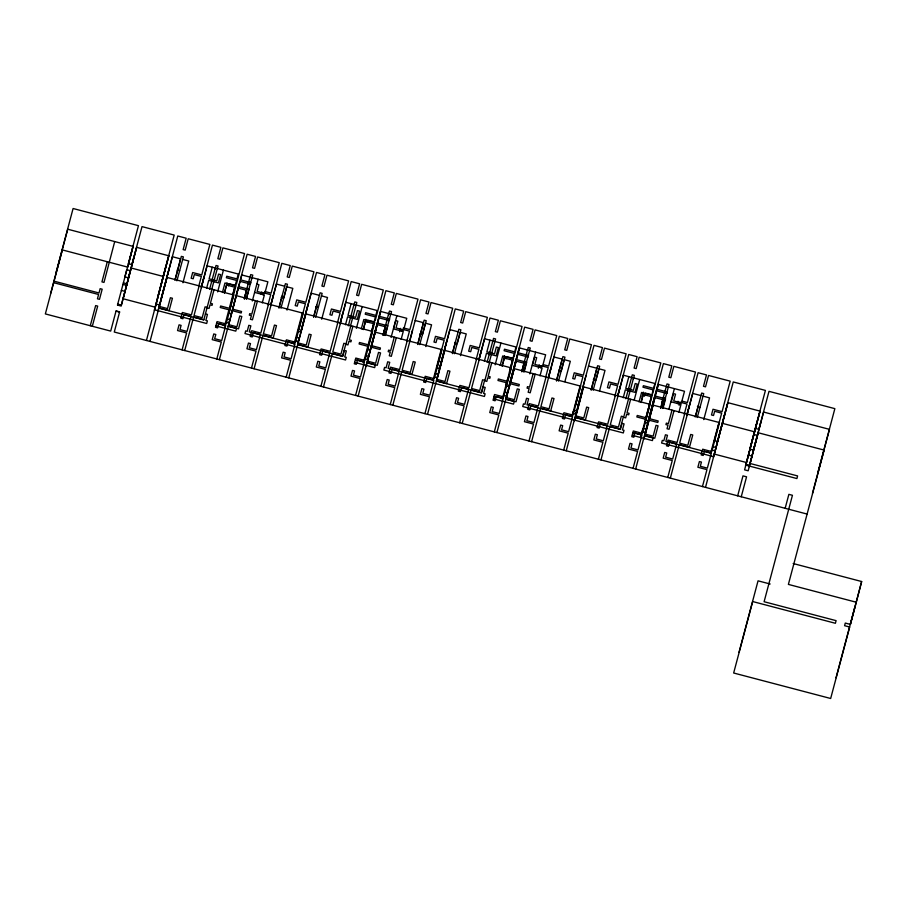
<?xml version="1.0" encoding="UTF-8"?>
<svg xmlns="http://www.w3.org/2000/svg" width="907" height="907" viewBox="0 0 907 907"><rect width="100%" height="100%" fill="white"/><g stroke="black" fill="none" stroke-linecap="round" stroke-linejoin="round"><path stroke-width="1.36" d="M244.505 298.8L246.511 290.274L238.337 288.131L219.392 359.648M383.378 335.284L385.384 326.769L377.21 324.615L366.156 366.156M522.579 370.351L524.257 363.253L516.083 361.111L496.9 432.56M661.452 406.846L663.13 399.738L654.956 397.595L650.296 415.1M114.713 241.568L103.988 282.428L101.947 281.884L107.309 261.749M50.713 293.199L67.742 229.222L133.091 246.398L127.74 267.111L62.379 249.935L45.35 313.924L110.699 331.089L116.062 310.942L119.633 311.883L114.271 332.03L807.105 514.065M133.851 257.327L123.137 298.766L155.301 307.212L166.015 265.774M117.615 305.115L121.187 306.056L136.662 247.328L168.827 255.785L146.446 340.476M175.289 279.39L181.343 256.364L183.384 256.896L176.91 280.819M201.229 287.632L212.453 245.117L220.866 247.328L217.839 258.699L219.879 259.243L222.907 247.872L244.55 253.552L236.432 284.038M211.716 281.828L212.397 279.152M232.691 295.172L234.766 287.19L226.591 285.047L224.346 292.972M228.315 326.157L239.029 284.719M244.323 298.959L247.089 288.267M270.603 305.863L281.828 263.347L290.24 265.558L287.213 276.93L289.254 277.474L292.281 266.091L313.924 271.783L305.818 302.269L296.736 299.888L295.217 305.591L297.258 306.135L298.38 301.929L305.41 303.777L301.702 317.688M279.016 308.074L282.122 296.045M313.709 317.189L316.815 305.16M340.329 322.756L351.202 281.578L359.614 283.789L356.587 295.16L358.628 295.693L361.655 284.322L383.31 290.013L375.192 320.5M350.465 318.278L351.156 315.613M371.564 331.656L373.639 323.674L365.464 321.532L363.219 329.456M358.152 396.11L385.894 290.693L394.307 292.904L391.28 304.276L393.321 304.809L396.348 293.437L417.991 299.129L409.885 329.615L403.4 327.903M372.085 344.388L371.348 347.211L380.033 349.501L380.43 347.993L371.757 345.714M372.448 342.982L373.185 340.159M373.548 338.742L373.911 337.325M374.285 335.919L377.21 324.615M383.083 335.42L385.849 324.729M409.703 340.987L412.47 330.295M417.764 344.535L424.17 320.16L426.211 320.693L422.526 334.547L419.907 333.855M452.457 353.639L455.563 341.61M479.077 359.206L489.961 318.028L498.374 320.239L495.347 331.622L497.387 332.155L500.415 320.783L522.058 326.463L513.94 356.95M489.224 354.739L489.916 352.063M510.958 380.883L506.061 399.329L514.235 401.484L513.532 404.114L493.623 398.876L494.326 396.246L502.489 398.388L507.682 378.775M509.405 372.131L512.512 360.17L504.337 358.016L502.093 365.952M511.321 379.466L512.058 376.643M512.421 375.226L516.083 361.111M521.831 371.87L524.597 361.179M548.463 377.437L559.336 336.259L567.748 338.47L564.721 349.841L566.762 350.385L569.789 339.003L591.443 344.694L583.326 375.181L574.244 372.8L572.725 378.514L574.766 379.047L575.888 374.84L582.918 376.688L579.222 390.6M556.524 380.985L562.918 356.621L564.959 357.154L561.274 370.997L558.667 370.317M566.274 450.79L585.911 375.861M591.217 390.101L597.611 365.725L599.652 366.269L595.967 380.112L593.348 379.421M617.837 395.667L628.721 354.49L637.122 356.7L634.095 368.072L636.147 368.605L639.174 357.233L660.818 362.925L652.7 393.411M627.973 391.2L628.664 388.525M649.831 417.367L644.934 435.825L653.108 437.968L652.405 440.598L632.496 435.371L633.199 432.73L641.362 434.884L646.555 415.259M647.247 412.606L648.278 408.615M651.385 396.654L648.97 405.962L651.385 396.654L643.21 394.511L640.966 402.436M635.66 469.021L663.402 363.605L671.815 365.816L668.788 377.187L670.829 377.72L673.856 366.349L695.499 372.04L687.393 402.527L682.2 401.166M650.194 415.95L650.568 414.544M650.931 413.127L651.657 410.304M652.031 408.887L652.394 407.481M652.757 406.064L654.956 397.595M660.591 408.331L663.357 397.64M686.871 415.236L698.095 372.72L706.508 374.931L703.481 386.303L705.521 386.836L708.548 375.464L730.192 381.155L722.074 411.642L713.004 409.25L711.485 414.964L713.526 415.497L714.648 411.29L721.677 413.138L717.63 428.331M695.624 416.109L698.39 405.418M725.078 412.662L714.365 454.101L746.529 462.547L757.243 421.12M705.51 487.376L727.902 402.674L760.066 411.12L744.59 469.849L748.162 470.79L758.275 432.775L824.146 450.087L788.387 584.403L856.287 602.237L850.392 624.401L845.29 623.064L844.587 625.694L849.689 627.032L830.665 698.492L733.661 673.005L752.685 601.545L835.392 623.279L836.095 620.649L764.102 601.726L792.446 495.29L788.875 494.349L785.156 508.294M760.826 422.061L750.1 463.488L797.593 475.926L796.902 478.556L745.837 465.144M850.392 624.401L853.736 611.454M854.077 610.162L861.65 581.523L793.172 563.53M856.287 602.237L861.65 581.523M56.064 272.485L73.093 208.508L138.454 225.673L128.329 263.688L131.9 264.629L142.025 226.614L174.189 235.072L157.523 297.689M90.281 325.726L95.643 305.58L97.684 306.113L92.321 326.259M124.61 277.689L126.731 269.708L130.302 270.637L128.182 278.619M117.456 305.137L133.091 246.398M126.05 286.601L126.765 283.948M121.379 304.775L136.662 247.328M154.337 310.239L168.827 255.785M160.732 299.99L169.246 267.996M157.875 311.294L172.409 256.726L180.572 258.869L174.87 280.286M150.018 341.417L167.047 277.44L233.836 294.99L226.115 323.992L217.045 321.611L215.526 327.314L217.567 327.858L218.678 323.652L225.718 325.5L221.705 340.544L214.676 338.696L215.798 334.479L213.757 333.946L212.238 339.66L221.308 342.041L216.807 358.968M182.953 282.757L188.747 261.012L182.613 259.402M198.656 286.555L201.343 276.431L194.313 274.583L193.191 278.789L191.15 278.256L192.669 272.542L201.751 274.923L209.868 244.436L188.214 238.756L185.187 250.128L183.146 249.595L186.173 238.212L177.761 236.001L158.929 307.927L169.133 310.625L172.432 298.267L170.391 297.734L167.5 308.584L159.326 306.441M182.114 349.853L186.627 332.926L177.545 330.545L179.064 324.831L181.105 325.375L179.994 329.581L187.023 331.429L191.026 316.384L183.996 314.536L182.874 318.742L180.833 318.198L182.352 312.496L191.422 314.876L199.143 285.875M201.456 286.442L203.939 277.111M184.699 350.533L193.61 317.065L203.826 319.74M206.626 288.245L208.723 280.354L218.428 282.893L220.628 274.628L218.587 274.084L216.784 280.853L209.12 278.846L212.227 267.191M209.562 289.401L215.265 267.984M215.05 269.175L216.036 265.479L218.077 266.012L217.408 268.529M211.603 289.934L217.306 268.517M211.977 289.242L203.814 319.922L158.884 308.119M214.018 289.786L210.413 303.323L212.453 303.856L212.057 305.364L210.016 304.82L209.064 308.414L207.011 307.881M217.646 291.873L223.428 270.127M222.43 292.485L224.959 283.007L235.162 285.682L236.568 280.422L226.353 277.735L226.75 276.238L236.965 278.914L238.269 274.027L207.091 265.842L194.019 315.557L202.182 317.699L205.073 306.849L207.113 307.382M224.46 293.063L227.056 282.803M228.439 285.796L229.006 283.698L236.035 285.546L231.988 300.727M224.414 326.078L225.117 323.436M232.611 295.274L234.766 287.19M232.906 294.741L229.301 308.289L220.628 305.999L220.231 307.507L228.904 309.786L224.743 325.42L216.58 323.277M228.881 312.439L231.591 302.235M229.267 311.543L231.07 304.775M231.172 314.219L247.146 254.232L255.547 256.443L252.52 267.814L254.572 268.359L257.599 256.976L279.243 262.667L271.125 293.154L264.64 291.453M244.368 298.301L249.947 277.1M248.099 284.458L248.756 281.998M249.731 278.29L250.717 274.583L252.77 275.127L252.089 277.644M246.296 299.049L251.999 277.633M246.432 298.788L248.949 289.31L238.734 286.623L240.14 281.363L250.355 284.038L250.751 282.542L240.536 279.855L241.84 274.968L267.882 281.805L264.776 293.471L257.123 291.453L258.926 284.685L256.874 284.152M252.327 300.988L258.121 279.243M255.377 300.648L251.772 314.185L249.731 313.652L249.323 315.16L251.375 315.693L250.411 319.287L252.452 319.82L257.418 301.181M261.137 294.197L261.749 291.907M263.132 294.911L263.688 292.814L270.728 294.662L268.03 304.786M262.27 302.87L264.379 294.968L254.674 292.428M251.488 368.083L256.001 351.156L246.919 348.776L248.45 343.061L250.491 343.594L249.368 347.8L256.398 349.649L260.4 334.604L253.37 332.756L252.248 336.973L250.207 336.429L251.727 330.715L260.808 333.107L268.529 304.106M270.83 304.673L273.313 295.342M270.774 305.466L276.476 284.061L284.639 286.215M254.085 368.764L262.996 335.284L273.2 337.971L276.499 325.613L274.447 325.069L271.567 335.93L263.393 333.787L271.114 304.786M278.937 307.632L285.41 283.698L287.451 284.242L283.766 298.086L281.159 297.394M280.977 308.165L286.68 286.748L292.814 288.358L287.02 310.103M293.891 344.15L294.605 341.463M302.348 312.983L294.185 343.662L249.255 331.86L250.854 325.84L248.813 325.307L247.214 331.316L245.672 330.919L244.981 333.549L345.556 359.977L346.259 357.347L344.728 356.939L346.327 350.93L344.286 350.385L342.687 356.406L297.757 344.603M297.915 331.939L300.965 320.466M296.442 338.05L296.646 337.302L299.231 337.982L298.335 341.361L295.705 340.669M298.652 329.774L300.455 323.005M286.181 377.199L290.682 360.272L281.612 357.891L283.131 352.177L285.172 352.71L284.061 356.916L291.09 358.764L295.092 343.719L288.063 341.871L286.941 346.077L284.9 345.544L286.419 339.83L295.489 342.222L303.21 313.221L236.421 295.671M300.546 332.45L308.006 304.457M288.766 377.879L305.92 313.924M313.629 316.736L320.103 292.814L322.144 293.358L315.67 317.28M321.713 319.219L327.495 297.473L321.373 295.863M337.404 323.005L340.102 312.881L333.073 311.044L331.951 315.251L329.91 314.706L331.429 309.004L340.499 311.384L348.617 280.898L326.974 275.206L323.946 286.578L321.906 286.045L324.933 274.674L316.52 272.463L297.689 344.377L307.892 347.086L311.18 334.728L309.14 334.184L306.249 345.045L298.086 342.903M320.874 386.314L325.375 369.387L316.305 367.006L317.824 361.292L319.865 361.825L318.742 366.031L325.772 367.879L329.785 352.834L322.745 350.986L321.634 355.193L319.581 354.66L321.112 348.946L330.182 351.338L337.903 322.325M340.204 322.892L342.687 313.561M340.148 323.686L345.85 302.292L377.142 310.511L375.838 315.409L365.623 312.722L365.226 314.23L375.441 316.906L374.035 322.178L363.832 319.491L361.303 328.969M323.459 386.994L332.37 353.515L342.585 356.202L345.873 343.832L343.832 343.3L340.941 354.161L332.767 352.018L340.488 323.005M345.499 324.74L347.596 316.838L357.301 319.389L359.501 311.112L357.46 310.579L355.657 317.348L347.993 315.33L351.1 303.675M348.322 325.851L354.013 304.435M353.798 305.636L354.784 301.929L356.825 302.462L350.363 326.395M350.85 325.726L345.884 344.365L347.937 344.909L348.889 341.315L350.93 341.848L351.326 340.34L349.286 339.808L352.891 326.271M356.394 328.334L362.188 306.589M364.591 323.822L365.816 319.253M363.333 329.558L365.464 321.532M367.199 322.257L367.754 320.148L374.795 321.996L370.748 337.189M363.288 362.573L363.99 359.92M371.485 331.758L373.639 323.674M371.779 331.236L368.174 344.773L359.501 342.495L359.104 343.991L367.777 346.281L363.616 361.904L355.453 359.762M367.63 348.889L370.351 338.685M355.555 395.429L360.068 378.502L350.986 376.11L352.506 370.407L354.558 370.94L353.435 375.147L360.464 376.995L364.467 361.95L357.437 360.102L356.315 364.308L354.274 363.775L355.793 358.061L364.875 360.442L372.596 331.44L305.806 313.901M369.931 350.669L377.38 322.677M380.713 311.452L379.409 316.339L389.625 319.026L389.228 320.534L379.013 317.847L377.607 323.119L387.822 325.794L385.305 335.273M383.366 333.629L388.706 313.55M383.242 334.785L385.384 326.769M386.847 320.919L387.504 318.448M388.491 314.752L389.477 311.044L391.518 311.577L390.849 314.094M385.044 335.511L390.747 314.094M391.087 337.449L396.881 315.704M394.25 337.132L390.645 350.669L388.604 350.136L388.196 351.644L390.248 352.177L389.284 355.771L391.325 356.315L396.291 337.676M399.59 331.792L400.497 328.368M401.892 331.372L402.447 329.264L409.476 331.112L406.79 341.236M401.143 339.354L403.252 331.463L393.547 328.912L395.747 320.636L397.799 321.169L395.996 327.937L403.649 329.955L406.755 318.3L380.532 311.407L367.46 361.122L375.623 363.276L378.514 352.415L380.566 352.948L377.267 365.317L367.063 362.63M390.248 404.545L394.749 387.618L385.679 385.226L387.198 379.523L389.239 380.056L388.117 384.262L395.157 386.11L399.159 371.065L392.13 369.217L391.008 373.423L388.967 372.89L390.486 367.176L399.556 369.557L407.277 340.556M409.533 341.916L420.587 299.809L429 302.02L425.973 313.391L428.013 313.924L431.04 302.553L452.684 308.244L444.566 338.719L435.496 336.338L433.977 342.052L436.018 342.585L437.14 338.379L444.169 340.227L440.462 354.149M392.833 405.214L401.744 371.745L411.959 374.432L415.247 362.063L413.207 361.53L410.315 372.392L402.152 370.237L409.873 341.236M417.696 344.082L423.399 322.665L415.225 320.522M419.737 344.615L425.44 323.209L431.562 324.819L425.78 346.565M441.221 349.478L433.058 380.146L388.128 368.344L389.727 362.324L387.686 361.791L386.087 367.811L384.557 367.403L383.854 370.033L484.429 396.461L485.132 393.831L483.601 393.434L485.2 387.414L483.159 386.881L481.56 392.89L436.63 381.087L444.793 350.419M436.675 368.389L439.725 356.916M435.201 374.512L435.405 373.752L437.99 374.432L437.083 377.822L434.464 377.131M437.764 364.875L439.203 359.467M424.941 413.649L429.442 396.733L420.372 394.341L421.891 388.627L423.932 389.171L422.809 393.377L429.839 395.225L433.852 380.18L426.812 378.332L425.7 382.539L423.648 382.006L425.179 376.292L434.249 378.673L441.97 349.671L375.181 332.121M439.305 368.9L446.754 340.907M427.526 414.329L444.555 350.351L511.344 367.902L503.623 396.903L494.553 394.522L493.034 400.225L495.075 400.769L496.197 396.563L503.226 398.411L499.224 413.456L492.184 411.608L493.306 407.402L491.265 406.858L489.746 412.572L498.816 414.952L494.315 431.879M452.378 353.197L458.851 329.275L460.892 329.808L457.207 343.651L454.6 342.971M454.43 353.73L460.121 332.313L466.255 333.923L460.461 355.669M476.164 359.467L478.851 349.342L471.821 347.494L470.699 351.701L468.658 351.168L470.177 345.454L479.259 347.835L487.376 317.348L465.722 311.668L462.695 323.039L460.654 322.507L463.681 311.124L455.269 308.924L436.437 380.838L446.652 383.548L449.94 371.178L447.899 370.646L445.008 381.507L436.834 379.353M459.622 422.764L464.135 405.837L455.053 403.456L456.572 397.742L458.613 398.286L457.502 402.493L464.531 404.341L468.534 389.296L461.504 387.448L460.382 391.654L458.341 391.121L459.86 385.407L468.942 387.788L476.651 358.787M478.964 359.353L481.447 350.023M478.907 360.147L484.599 338.753L516.015 347.007L514.711 351.893L504.496 349.206L504.099 350.714L514.314 353.401L512.909 358.662L502.705 355.975L500.176 365.453M462.219 423.444L471.13 389.976L481.334 392.652L484.621 380.294L482.581 379.761L479.69 390.611L471.527 388.468L479.247 359.467M484.372 361.224L486.469 353.322L496.174 355.873L498.374 347.596L496.333 347.064L494.53 353.832L486.878 351.825L489.973 340.159M487.07 362.312L493.544 338.39L495.585 338.923L489.111 362.845M489.723 362.222L484.757 380.861L486.81 381.393L487.762 377.8L489.803 378.332L490.199 376.836L488.159 376.292L491.764 362.755M495.154 364.784L500.936 343.039M503.351 360.283L504.564 355.714M502.206 366.043L504.337 358.016M505.959 358.719L506.514 356.61M502.161 399.057L502.863 396.404M505.687 385.804L506.741 381.836M510.358 368.253L512.512 360.17M510.652 367.72L507.047 381.257L498.374 378.979L497.977 380.487L506.65 382.765M506.049 386.62L509.099 375.147M509.507 373.639L513.543 358.458L507.682 356.916M508.68 387.13L516.128 359.138M519.586 347.937L518.282 352.834L528.498 355.51L528.101 357.018L517.886 354.331L516.48 359.603L526.695 362.278L524.178 371.757M514.235 368.661L510.63 382.198L519.303 384.477L518.906 385.985L510.222 383.706M522.115 370.09L527.466 350.011M525.607 357.369L526.593 353.673M527.579 349.966L528.237 347.506L530.278 348.039L523.804 371.961M522.115 371.28L524.257 363.253M529.835 373.899L535.629 352.154M533.123 373.627L529.518 387.164L527.477 386.62L527.069 388.128L529.121 388.661L528.157 392.255L530.198 392.799L535.164 374.16M538.339 368.253L539.257 364.829M540.64 367.823L541.207 365.725M540.016 375.849L542.125 367.947L532.42 365.396L534.62 357.12L536.672 357.664L534.869 364.433L542.522 366.439L545.629 354.784L519.292 347.869L508.963 386.643L506.253 385.928M545.538 377.697L548.236 367.573L542.375 366.031M528.996 440.995L533.509 424.068L524.439 421.687L525.958 415.973L527.999 416.506L526.876 420.723L533.906 422.571L537.908 407.526L530.878 405.678L529.756 409.885L527.715 409.34L529.235 403.638L538.316 406.019L546.037 377.017M548.338 377.584L550.821 368.253M531.593 441.675L540.504 408.207L550.708 410.882L554.007 398.524L551.966 397.98L549.075 408.842L540.901 406.699L553.984 356.973L562.147 359.127L556.445 380.543M558.485 381.076L564.188 359.66L570.322 361.269L564.891 381.654M572 415.78L573.077 411.744M580.095 385.963L571.932 416.642L527.001 404.828L528.6 398.819L526.559 398.275L524.96 404.295L523.43 403.898L522.727 406.529L623.302 432.956L624.005 430.315L622.474 429.918L624.073 423.898L622.032 423.365L620.433 429.385L575.503 417.571L583.666 386.904M575.423 404.851L578.485 393.377M573.95 410.962L574.154 410.213L576.739 410.894L575.843 414.272L573.213 413.581M576.512 401.336L577.963 395.917M563.689 450.11L568.201 433.183L559.12 430.802L560.639 425.088L562.68 425.621L561.569 429.827L568.598 431.675L572.6 416.63L565.571 414.794L564.449 419L562.408 418.456L563.927 412.742L572.997 415.134L580.718 386.133L513.929 368.582M578.054 405.361L594.028 345.374L602.441 347.585L599.414 358.957L601.454 359.501L604.481 348.118L626.125 353.809L618.007 384.296L608.937 381.915L607.418 387.618L609.459 388.162L610.581 383.956L617.61 385.804L614.912 395.928M574.494 420.757L582.022 392.516M591.137 389.659L596.84 368.242L588.666 366.088M593.178 390.191L598.881 368.775L605.003 370.385L599.584 390.77M598.382 459.225L602.883 442.299L593.813 439.918L595.332 434.204L597.373 434.736L596.25 438.943L603.28 440.791L607.293 425.746L600.264 423.898L599.142 428.104L597.101 427.571L598.62 421.857L607.69 424.249L615.411 395.248M617.712 395.815L620.195 386.484M617.667 396.597L623.358 375.203L654.888 383.491L653.584 388.377L643.38 385.702L642.972 387.198L653.187 389.885L651.782 395.146L641.578 392.47L639.05 401.948M600.967 459.906L609.878 426.426L620.093 429.113L623.381 416.755L621.34 416.211L618.449 427.072L610.275 424.93L617.996 395.928M623.245 397.708L625.342 389.817L635.047 392.357L637.247 384.092L635.206 383.548L633.403 390.316L625.751 388.309L628.846 376.654M625.83 398.763L632.292 374.84L634.344 375.385L633.335 379.16M628.222 397.969L633.574 377.89M628.596 398.706L623.631 417.345L625.683 417.878L626.635 414.284L628.676 414.828L629.073 413.32L627.032 412.787L630.637 399.239M634.265 399.885L639.696 379.5M642.111 396.733L643.324 392.164M641.079 402.527L643.21 394.511M644.423 396.223L645.262 393.071L652.303 394.919L648.256 410.1M640.682 436.868L642.791 428.92M649.525 404.205L645.92 417.742L637.247 415.463L636.85 416.971L645.523 419.249M645.478 420.531L647.859 411.608M643.335 429.192L643.528 428.444L646.124 429.124L645.217 432.503L642.598 431.811M645.535 420.916L647.337 414.148M633.063 468.341L637.576 451.414L628.494 449.033L630.025 443.319L632.066 443.852L630.943 448.058L637.972 449.906L641.975 434.861L634.945 433.013L633.823 437.219L631.782 436.686L633.301 430.972L642.383 433.365L650.104 404.352L583.314 386.813L575.594 415.814L583.757 417.957L586.648 407.096L588.688 407.64L585.4 419.998L575.185 417.311M647.439 423.58L654.888 395.599M643.902 439.135L648.834 420.587M658.459 384.432L657.156 389.318L667.371 392.005L666.974 393.502L656.759 390.826L655.353 396.087L665.568 398.774L663.051 408.252M653.108 405.146L649.503 418.683L658.176 420.961L657.779 422.469L649.095 420.19M661.588 403.864L666.985 383.956L669.026 384.5L662.552 408.422M660.988 407.765L663.13 399.738M668.958 409L674.389 388.615M671.996 410.111L668.391 423.648L666.35 423.115L665.942 424.612L667.994 425.156L667.03 428.75L669.071 429.283L674.037 410.644M677.404 403.57L678.005 401.279M679.116 405.338L679.955 402.175L686.984 404.023L684.297 414.148M678.889 412.334L680.998 404.431L671.293 401.88L673.493 393.615L675.545 394.148L673.742 400.917L681.395 402.935L684.502 391.268L658.051 384.319L647.723 423.104L645.002 422.39M667.756 477.456L672.257 460.529L663.187 458.148L664.706 452.434L666.747 452.967L665.636 457.173L672.665 459.021L676.667 443.977L669.638 442.128L668.516 446.335L666.475 445.802L667.994 440.088L677.064 442.469L684.785 413.467M686.735 415.372L689.581 404.703M687.041 414.828L692.733 393.434L700.907 395.577M670.341 478.136L679.252 444.657L689.467 447.344L692.755 434.975L690.715 434.442L687.823 445.303L679.66 443.149L687.381 414.148M695.204 416.993L701.678 393.071L703.719 393.604L697.245 417.537M703.764 419.601L709.546 397.856L702.948 396.121M710.51 453.613L718.968 422.447M712.709 447.423L712.913 446.663L715.974 447.468M714.183 441.312L717.233 429.827M702.449 486.571L706.95 469.645L697.88 467.252L699.399 461.55L701.44 462.082L700.317 466.289L707.347 468.137L711.36 453.092L704.32 451.244L703.208 455.45L701.156 454.917L702.687 449.203L711.757 451.584L719.478 422.583L652.689 405.032L644.968 434.045L653.142 436.188L656.033 425.326L658.074 425.859L654.775 438.228L644.571 435.541M717.312 441.856L733.253 381.96L765.417 390.407L755.304 428.41L758.876 429.351L769 391.348L834.859 408.649L817.831 472.638M713.401 457.128L727.902 402.674M749.806 449.067L753.706 434.43L757.277 435.371L753.377 450.008M745.509 465.79L760.066 411.12M737.674 495.823L742.98 475.869L746.563 476.81L741.246 496.764M749.08 466.731L763.637 412.061L829.497 429.362L812.468 493.351M739.024 652.292L758.048 580.831L770.156 584.006M836.027 677.778L855.052 606.318M319.332 295.331L311.158 293.176L300.841 331.962L298.12 331.248M458.08 331.781L449.917 329.638L439.589 368.412L436.868 367.698M543.452 364.705L548.633 366.065L556.751 335.579L535.107 329.899L532.08 341.27L530.028 340.726L533.067 329.354L524.654 327.144L505.823 399.069L516.026 401.767L519.314 389.409L517.273 388.876L514.382 399.726L506.208 397.583M177.092 270.059L179.699 270.74M315.84 306.509L318.459 307.201M628.041 388.536L630.648 389.228M662.734 397.651L665.341 398.343M697.415 406.767L700.034 407.458M131.311 268.053L163.475 276.499M722.539 423.388L754.703 431.845M124.973 276.884L128.556 277.814M232.884 309.219L241.557 311.509L241.16 313.006L232.475 310.727M123.375 282.893L126.946 283.834M122.978 284.401L126.549 285.342M749.942 449.135L753.524 450.076M228.745 313.017L231.455 313.731M367.494 349.478L370.215 350.193M575.628 404.159L578.349 404.873M714.852 440.745L717.573 441.46M121.368 290.421L124.951 291.362M748.343 455.155L751.914 456.085M227.272 319.071L229.856 319.752L228.961 323.13L226.331 322.45M366.02 355.521L368.616 356.202M504.78 391.983L507.364 392.663L506.469 396.053L503.839 395.361M205.413 313.901L207.454 314.434L205.855 320.454L207.386 320.863L206.683 323.493L154.609 309.809M156.004 303.97L159.575 304.911M365.09 358.9L367.709 359.591M713.027 450.325L715.067 450.858M228.7 324.672L236.874 326.815L239.765 315.953L241.806 316.498L238.518 328.856L228.303 326.18M228.315 326.361L236.489 328.504L235.786 331.134L215.877 325.908M367.188 362.845L375.362 364.988L374.659 367.618L354.75 362.392M710.805 453.126L665.874 441.324L667.473 435.303L665.432 434.77L663.833 440.779L662.303 440.383L661.6 443.013L713.673 456.697M54.069 281.181L98.999 292.984L100.144 288.664L102.185 289.197L99.487 299.344L97.446 298.811L98.591 294.492L53.66 282.678M745.917 464.259L749.488 465.2M117.865 304.174L121.436 305.115M116.017 311.135L119.588 312.076"/></g></svg>
